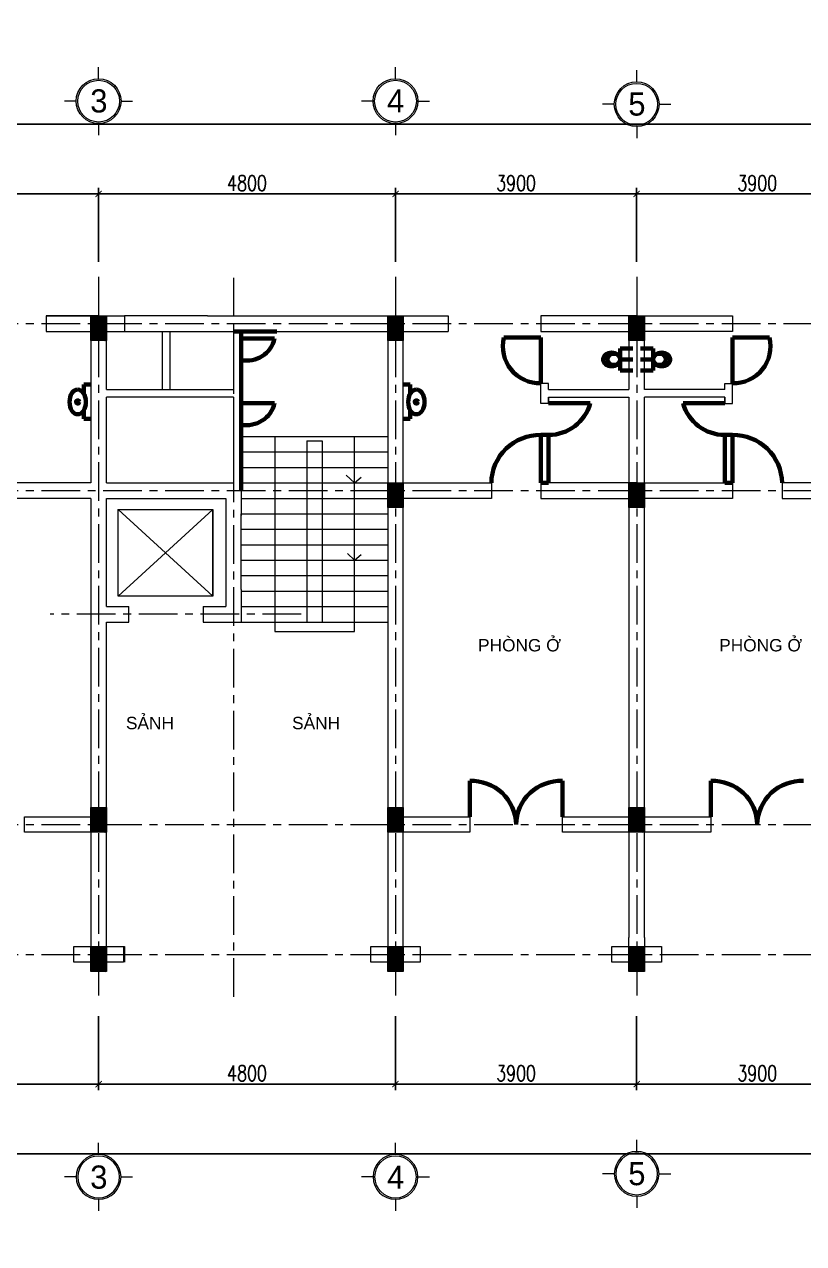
# Model space of a CAD drawing. Header units: millimetres. Extents: x 0 to 8478784, y 0 to 684185.
# Drawn here: x 4025302 to 4037901, y 247033 to 266749 of the extents above; entities that cross this region are included whole.
import ezdxf
from ezdxf.enums import TextEntityAlignment as Align

# ---------------------------------------------------------------- set-up
doc = ezdxf.new("R2010")
doc.units = ezdxf.units.MM
doc.header["$LTSCALE"] = 5000
doc.header["$MEASUREMENT"] = 0
doc.header["$PDMODE"] = 1
doc.header["$PDSIZE"] = -2
doc.linetypes.add('CENTER', pattern=[2, 1.25, -0.25, 0.25, -0.25])
for name, color, linetype, lineweight in [('00-XM.Dim', 8, 'Continuous', 15), ('00-XMT.Axes', 22, 'CENTER', 15), ('00-XMT.Text', 4, 'Continuous', 20), ('02-XMT.Beams', 94, 'Continuous', 25), ('net thay', 7, 'Continuous', 15)]:
    doc.layers.add(name, color=color, linetype=linetype, lineweight=lineweight)
doc.styles.add('S1', font='VHARIAL.TTF', dxfattribs={"height": 200})
doc.styles.add('VnAvantH', font='VHAVAN.TTF')
doc.styles.add('vnsimli 0.7', font='vnsimli.shx', dxfattribs={"width": 0.75})
doc.dimstyles.new('XMT 1-1-100', dxfattribs={"dimscale": 100, "dimtxt": 2.5, "dimasz": 1, "dimexe": 1, "dimexo": 0, "dimgap": 0.5, "dimtad": 1, "dimdec": 0, "dimzin": 0, "dimdsep": 46, "dimtxsty": 'vnsimli 0.7', "dimblk": 'ARCHTICK', "dimcen": 1.5, "dimdle": 1, "dimclrd": 8, "dimclre": 8, "dimclrt": 116, "dimadec": 0, "dimazin": 0, "dimtfac": 1, "dimtdec": 0, "dimtofl": 0, "dimtmove": 0, "dimatfit": 3, "dimfxl": 0.18, "dimtolj": 1, "dimtzin": 0, "dimarcsym": 0})

# ---------------------------------------------------------------- blocks, each defined once
blk = doc.blocks.new('_ArchTick')
at = {"color": 0, "linetype": 'ByBlock', "const_width": 0.15}
blk.add_lwpolyline([(-0.5, -0.5), (0.5, 0.5)], dxfattribs=at)
blk = doc.blocks.new('*D89')
at = {"layer": '00-XM.Dim', "color": 8, "linetype": 'Continuous', "lineweight": -2, "transparency": 16777216}
for p, q in [((4018702, 251492), (4018702, 248387)), ((4075372, 250224), (4075372, 248387)), ((4018602, 248487), (4075472, 248487))]:
    blk.add_line(p, q, dxfattribs=at)
at = {"layer": 'Defpoints', "color": 0, "linetype": 'Continuous', "lineweight": 100, "transparency": 16777216}
for p in [(4018702, 251492), (4075372, 250224), (4075372, 248487)]:
    blk.add_point(p, dxfattribs=at)
at = {"layer": '00-XM.Dim', "color": 8, "linetype": 'Continuous', "lineweight": -2, "transparency": 16777216, "xscale": 100, "yscale": 100, "zscale": 100, "rotation": 180}
blk.add_blockref('_ArchTick', (4018702, 248487), dxfattribs=at)
at = {"layer": '00-XM.Dim', "color": 8, "linetype": 'Continuous', "lineweight": -2, "transparency": 16777216, "xscale": 100, "yscale": 100, "zscale": 100}
blk.add_blockref('_ArchTick', (4075372, 248487), dxfattribs=at)
at = {"layer": '00-XM.Dim', "color": 116, "linetype": 'Continuous', "lineweight": 15, "transparency": 16777216, "insert": (4049073, 248662), "char_height": 250, "attachment_point": 5, "style": 'vnsimli 0.7'}
blk.add_mtext('\\A1;56670', dxfattribs=at)
blk = doc.blocks.new('*D75')
at = {"layer": '00-XM.Dim', "color": 8, "linetype": 'Continuous', "lineweight": -2, "transparency": 16777216}
for p, q in [((4022602, 250713), (4022602, 249512)), ((4026502, 250713), (4026502, 249512)), ((4022502, 249612), (4026602, 249612))]:
    blk.add_line(p, q, dxfattribs=at)
at = {"layer": 'Defpoints', "color": 0, "linetype": 'Continuous', "lineweight": 100, "transparency": 16777216}
for p in [(4022602, 250713), (4026502, 250713), (4026502, 249612)]:
    blk.add_point(p, dxfattribs=at)
at = {"layer": '00-XM.Dim', "color": 8, "linetype": 'Continuous', "lineweight": -2, "transparency": 16777216, "xscale": 100, "yscale": 100, "zscale": 100, "rotation": 180}
blk.add_blockref('_ArchTick', (4022602, 249612), dxfattribs=at)
at = {"layer": '00-XM.Dim', "color": 8, "linetype": 'Continuous', "lineweight": -2, "transparency": 16777216, "xscale": 100, "yscale": 100, "zscale": 100}
blk.add_blockref('_ArchTick', (4026502, 249612), dxfattribs=at)
at = {"layer": '00-XM.Dim', "color": 116, "linetype": 'Continuous', "lineweight": 15, "transparency": 16777216, "insert": (4024552, 249787), "char_height": 250, "attachment_point": 5, "style": 'vnsimli 0.7'}
blk.add_mtext('\\A1;3900', dxfattribs=at)
blk = doc.blocks.new('*D76')
at = {"layer": '00-XM.Dim', "color": 8, "linetype": 'Continuous', "lineweight": -2, "transparency": 16777216}
for p, q in [((4026502, 250713), (4026502, 249512)), ((4031302, 250713), (4031302, 249512)), ((4026402, 249612), (4031402, 249612))]:
    blk.add_line(p, q, dxfattribs=at)
at = {"layer": 'Defpoints', "color": 0, "linetype": 'Continuous', "lineweight": 100, "transparency": 16777216}
for p in [(4026502, 250713), (4031302, 250713), (4031302, 249612)]:
    blk.add_point(p, dxfattribs=at)
at = {"layer": '00-XM.Dim', "color": 8, "linetype": 'Continuous', "lineweight": -2, "transparency": 16777216, "xscale": 100, "yscale": 100, "zscale": 100, "rotation": 180}
blk.add_blockref('_ArchTick', (4026502, 249612), dxfattribs=at)
at = {"layer": '00-XM.Dim', "color": 8, "linetype": 'Continuous', "lineweight": -2, "transparency": 16777216, "xscale": 100, "yscale": 100, "zscale": 100}
blk.add_blockref('_ArchTick', (4031302, 249612), dxfattribs=at)
at = {"layer": '00-XM.Dim', "color": 116, "linetype": 'Continuous', "lineweight": 15, "transparency": 16777216, "insert": (4028902, 249787), "char_height": 250, "attachment_point": 5, "style": 'vnsimli 0.7'}
blk.add_mtext('\\A1;4800', dxfattribs=at)
blk = doc.blocks.new('*D77')
at = {"layer": '00-XM.Dim', "color": 8, "linetype": 'Continuous', "lineweight": -2, "transparency": 16777216}
for p, q in [((4031302, 250713), (4031302, 249512)), ((4035202, 250713), (4035202, 249512)), ((4031202, 249612), (4035302, 249612))]:
    blk.add_line(p, q, dxfattribs=at)
at = {"layer": 'Defpoints', "color": 0, "linetype": 'Continuous', "lineweight": 100, "transparency": 16777216}
for p in [(4031302, 250713), (4035202, 250713), (4035202, 249612)]:
    blk.add_point(p, dxfattribs=at)
at = {"layer": '00-XM.Dim', "color": 8, "linetype": 'Continuous', "lineweight": -2, "transparency": 16777216, "xscale": 100, "yscale": 100, "zscale": 100, "rotation": 180}
blk.add_blockref('_ArchTick', (4031302, 249612), dxfattribs=at)
at = {"layer": '00-XM.Dim', "color": 8, "linetype": 'Continuous', "lineweight": -2, "transparency": 16777216, "xscale": 100, "yscale": 100, "zscale": 100}
blk.add_blockref('_ArchTick', (4035202, 249612), dxfattribs=at)
at = {"layer": '00-XM.Dim', "color": 116, "linetype": 'Continuous', "lineweight": 15, "transparency": 16777216, "insert": (4033252, 249787), "char_height": 250, "attachment_point": 5, "style": 'vnsimli 0.7'}
blk.add_mtext('\\A1;3900', dxfattribs=at)
blk = doc.blocks.new('*D78')
at = {"layer": '00-XM.Dim', "color": 8, "linetype": 'Continuous', "lineweight": -2, "transparency": 16777216}
for p, q in [((4035202, 250713), (4035202, 249512)), ((4039102, 250713), (4039102, 249512)), ((4035102, 249612), (4039202, 249612))]:
    blk.add_line(p, q, dxfattribs=at)
at = {"layer": 'Defpoints', "color": 0, "linetype": 'Continuous', "lineweight": 100, "transparency": 16777216}
for p in [(4035202, 250713), (4039102, 250713), (4039102, 249612)]:
    blk.add_point(p, dxfattribs=at)
at = {"layer": '00-XM.Dim', "color": 8, "linetype": 'Continuous', "lineweight": -2, "transparency": 16777216, "xscale": 100, "yscale": 100, "zscale": 100, "rotation": 180}
blk.add_blockref('_ArchTick', (4035202, 249612), dxfattribs=at)
at = {"layer": '00-XM.Dim', "color": 8, "linetype": 'Continuous', "lineweight": -2, "transparency": 16777216, "xscale": 100, "yscale": 100, "zscale": 100}
blk.add_blockref('_ArchTick', (4039102, 249612), dxfattribs=at)
at = {"layer": '00-XM.Dim', "color": 116, "linetype": 'Continuous', "lineweight": 15, "transparency": 16777216, "insert": (4037152, 249787), "char_height": 250, "attachment_point": 5, "style": 'vnsimli 0.7'}
blk.add_mtext('\\A1;3900', dxfattribs=at)
blk = doc.blocks.new('*D105')
at = {"layer": '00-XM.Dim', "color": 8, "linetype": 'Continuous', "lineweight": -2, "transparency": 16777216}
for p, q in [((4018702, 262128), (4018702, 265233)), ((4075372, 263396), (4075372, 265233)), ((4018602, 265133), (4075472, 265133))]:
    blk.add_line(p, q, dxfattribs=at)
at = {"layer": 'Defpoints', "color": 0, "linetype": 'Continuous', "lineweight": 100, "transparency": 16777216}
for p in [(4075372, 265133), (4075372, 263396), (4018702, 262128)]:
    blk.add_point(p, dxfattribs=at)
at = {"layer": '00-XM.Dim', "color": 8, "linetype": 'Continuous', "lineweight": -2, "transparency": 16777216, "xscale": 100, "yscale": 100, "zscale": 100, "rotation": 180}
blk.add_blockref('_ArchTick', (4018702, 265133), dxfattribs=at)
at = {"layer": '00-XM.Dim', "color": 8, "linetype": 'Continuous', "lineweight": -2, "transparency": 16777216, "xscale": 100, "yscale": 100, "zscale": 100}
blk.add_blockref('_ArchTick', (4075372, 265133), dxfattribs=at)
at = {"layer": '00-XM.Dim', "color": 116, "linetype": 'Continuous', "lineweight": 15, "transparency": 16777216, "insert": (4049073, 265308), "char_height": 250, "attachment_point": 5, "style": 'vnsimli 0.7'}
blk.add_mtext('\\A1;56670', dxfattribs=at)
blk = doc.blocks.new('*D91')
at = {"layer": '00-XM.Dim', "color": 8, "linetype": 'Continuous', "lineweight": -2, "transparency": 16777216}
for p, q in [((4022502, 264008), (4026602, 264008)), ((4022602, 262907), (4022602, 264108)), ((4026502, 262907), (4026502, 264108))]:
    blk.add_line(p, q, dxfattribs=at)
at = {"layer": 'Defpoints', "color": 0, "linetype": 'Continuous', "lineweight": 100, "transparency": 16777216}
for p in [(4026502, 264008), (4022602, 262907), (4026502, 262907)]:
    blk.add_point(p, dxfattribs=at)
at = {"layer": '00-XM.Dim', "color": 8, "linetype": 'Continuous', "lineweight": -2, "transparency": 16777216, "xscale": 100, "yscale": 100, "zscale": 100, "rotation": 180}
blk.add_blockref('_ArchTick', (4022602, 264008), dxfattribs=at)
at = {"layer": '00-XM.Dim', "color": 8, "linetype": 'Continuous', "lineweight": -2, "transparency": 16777216, "xscale": 100, "yscale": 100, "zscale": 100}
blk.add_blockref('_ArchTick', (4026502, 264008), dxfattribs=at)
at = {"layer": '00-XM.Dim', "color": 116, "linetype": 'Continuous', "lineweight": 15, "transparency": 16777216, "insert": (4024552, 264183), "char_height": 250, "attachment_point": 5, "style": 'vnsimli 0.7'}
blk.add_mtext('\\A1;3900', dxfattribs=at)
blk = doc.blocks.new('*D92')
at = {"layer": '00-XM.Dim', "color": 8, "linetype": 'Continuous', "lineweight": -2, "transparency": 16777216}
for p, q in [((4026402, 264008), (4031402, 264008)), ((4026502, 262907), (4026502, 264108)), ((4031302, 262907), (4031302, 264108))]:
    blk.add_line(p, q, dxfattribs=at)
at = {"layer": 'Defpoints', "color": 0, "linetype": 'Continuous', "lineweight": 100, "transparency": 16777216}
for p in [(4031302, 264008), (4026502, 262907), (4031302, 262907)]:
    blk.add_point(p, dxfattribs=at)
at = {"layer": '00-XM.Dim', "color": 8, "linetype": 'Continuous', "lineweight": -2, "transparency": 16777216, "xscale": 100, "yscale": 100, "zscale": 100, "rotation": 180}
blk.add_blockref('_ArchTick', (4026502, 264008), dxfattribs=at)
at = {"layer": '00-XM.Dim', "color": 8, "linetype": 'Continuous', "lineweight": -2, "transparency": 16777216, "xscale": 100, "yscale": 100, "zscale": 100}
blk.add_blockref('_ArchTick', (4031302, 264008), dxfattribs=at)
at = {"layer": '00-XM.Dim', "color": 116, "linetype": 'Continuous', "lineweight": 15, "transparency": 16777216, "insert": (4028902, 264183), "char_height": 250, "attachment_point": 5, "style": 'vnsimli 0.7'}
blk.add_mtext('\\A1;4800', dxfattribs=at)
blk = doc.blocks.new('*D93')
at = {"layer": '00-XM.Dim', "color": 8, "linetype": 'Continuous', "lineweight": -2, "transparency": 16777216}
for p, q in [((4031202, 264008), (4035302, 264008)), ((4031302, 262907), (4031302, 264108)), ((4035202, 262907), (4035202, 264108))]:
    blk.add_line(p, q, dxfattribs=at)
at = {"layer": 'Defpoints', "color": 0, "linetype": 'Continuous', "lineweight": 100, "transparency": 16777216}
for p in [(4035202, 264008), (4031302, 262907), (4035202, 262907)]:
    blk.add_point(p, dxfattribs=at)
at = {"layer": '00-XM.Dim', "color": 8, "linetype": 'Continuous', "lineweight": -2, "transparency": 16777216, "xscale": 100, "yscale": 100, "zscale": 100, "rotation": 180}
blk.add_blockref('_ArchTick', (4031302, 264008), dxfattribs=at)
at = {"layer": '00-XM.Dim', "color": 8, "linetype": 'Continuous', "lineweight": -2, "transparency": 16777216, "xscale": 100, "yscale": 100, "zscale": 100}
blk.add_blockref('_ArchTick', (4035202, 264008), dxfattribs=at)
at = {"layer": '00-XM.Dim', "color": 116, "linetype": 'Continuous', "lineweight": 15, "transparency": 16777216, "insert": (4033252, 264183), "char_height": 250, "attachment_point": 5, "style": 'vnsimli 0.7'}
blk.add_mtext('\\A1;3900', dxfattribs=at)
blk = doc.blocks.new('*D94')
at = {"layer": '00-XM.Dim', "color": 8, "linetype": 'Continuous', "lineweight": -2, "transparency": 16777216}
for p, q in [((4035102, 264008), (4039202, 264008)), ((4035202, 262907), (4035202, 264108)), ((4039102, 262907), (4039102, 264108))]:
    blk.add_line(p, q, dxfattribs=at)
at = {"layer": 'Defpoints', "color": 0, "linetype": 'Continuous', "lineweight": 100, "transparency": 16777216}
for p in [(4039102, 264008), (4035202, 262907), (4039102, 262907)]:
    blk.add_point(p, dxfattribs=at)
at = {"layer": '00-XM.Dim', "color": 8, "linetype": 'Continuous', "lineweight": -2, "transparency": 16777216, "xscale": 100, "yscale": 100, "zscale": 100, "rotation": 180}
blk.add_blockref('_ArchTick', (4035202, 264008), dxfattribs=at)
at = {"layer": '00-XM.Dim', "color": 8, "linetype": 'Continuous', "lineweight": -2, "transparency": 16777216, "xscale": 100, "yscale": 100, "zscale": 100}
blk.add_blockref('_ArchTick', (4039102, 264008), dxfattribs=at)
at = {"layer": '00-XM.Dim', "color": 116, "linetype": 'Continuous', "lineweight": 15, "transparency": 16777216, "insert": (4037152, 264183), "char_height": 250, "attachment_point": 5, "style": 'vnsimli 0.7'}
blk.add_mtext('\\A1;3900', dxfattribs=at)
blk = doc.blocks.new('00-XMT-Axis symbol')
at = {"layer": '00-XMT.Axes', "linetype": 'Continuous'}
for p, q in [((0, 2.9), (0, 4.4)), ((-2.9, 0), (-4.4, 0)), ((2.9, 0), (4.4, 0)), ((0, -2.9), (0, -4.4))]:
    blk.add_line(p, q, dxfattribs=at)
blk.add_circle((0, 0), 2.9, dxfattribs=at)
at = {"layer": '00-XMT.Axes', "color": 7, "linetype": 'Continuous'}
blk.add_circle((0, 0), 2.7, dxfattribs=at)
at = {"layer": '00-XMT.Text', "color": 7, "style": 'VnAvantH'}
blk.add_attdef('00', text='', height=3, dxfattribs=at).set_placement((0.03, -1.47), align=Align.CENTER)

msp = doc.modelspace()

# ---------------------------------------------------------------- hatches: boundary and pattern name
at = {"layer": '02-XMT.Beams', "linetype": 'ByBlock', "lineweight": 15}
h = msp.add_hatch(dxfattribs=at)
h.set_pattern_fill('ANSI31', color=256, scale=100, style=0)
h.set_pattern_definition([(45, (2145820.061, -103595.351), (-8.838834765, 8.838834765), [])])
h.paths.add_polyline_path([(4026377.1, 261634.9), (4026377.1, 262034.9), (4026627.1, 262034.9), (4026627.1, 261634.9)])
h = msp.add_hatch(dxfattribs=at)
h.set_pattern_fill('ANSI31', color=256, scale=100, style=0)
h.set_pattern_definition([(45, (2150620.061, -103595.351), (-8.838834765, 8.838834765), [])])
h.paths.add_polyline_path([(4031177.1, 261634.9), (4031177.1, 262034.9), (4031427.1, 262034.9), (4031427.1, 261634.9)])
h = msp.add_hatch(dxfattribs=at)
h.set_pattern_fill('ANSI31', color=256, scale=100, style=0)
h.set_pattern_definition([(45, (2154520.061, -103595.351), (-8.838834765, 8.838834765), [])])
h.paths.add_polyline_path([(4035077.1, 261634.9), (4035077.1, 262034.9), (4035327.1, 262034.9), (4035327.1, 261634.9)])
h = msp.add_hatch(dxfattribs=at)
h.set_pattern_fill('ANSI31', color=256, scale=100, style=0)
h.set_pattern_definition([(45, (2150620.061, -106295.351), (-8.838834765, 8.838834765), [])])
h.paths.add_polyline_path([(4031177.1, 258934.9), (4031177.1, 259334.9), (4031427.1, 259334.9), (4031427.1, 258934.9)])
h = msp.add_hatch(dxfattribs=at)
h.set_pattern_fill('ANSI31', color=256, scale=100, style=0)
h.set_pattern_definition([(45, (2154520.061, -106295.351), (-8.838834765, 8.838834765), [])])
h.paths.add_polyline_path([(4035077.1, 258934.9), (4035077.1, 259334.9), (4035327.1, 259334.9), (4035327.1, 258934.9)])
h = msp.add_hatch(dxfattribs=at)
h.set_pattern_fill('ANSI31', color=256, scale=100, style=0)
h.set_pattern_definition([(45, (2145820.061, -111545.351), (-8.838834765, 8.838834765), [])])
h.paths.add_polyline_path([(4026377.1, 253684.9), (4026377.1, 254084.9), (4026627.1, 254084.9), (4026627.1, 253684.9)])
h = msp.add_hatch(dxfattribs=at)
h.set_pattern_fill('ANSI31', color=256, scale=100, style=0)
h.set_pattern_definition([(45, (2150620.061, -111545.351), (-8.838834765, 8.838834765), [])])
h.paths.add_polyline_path([(4031177.1, 253684.9), (4031177.1, 254084.9), (4031427.1, 254084.9), (4031427.1, 253684.9)])
h = msp.add_hatch(dxfattribs=at)
h.set_pattern_fill('ANSI31', color=256, scale=100, style=0)
h.set_pattern_definition([(45, (2154520.061, -111545.351), (-8.838834765, 8.838834765), [])])
h.paths.add_polyline_path([(4035077.1, 253684.9), (4035077.1, 254084.9), (4035327.1, 254084.9), (4035327.1, 253684.9)])
h = msp.add_hatch(dxfattribs=at)
h.set_pattern_fill('ANSI31', color=256, scale=100, style=0)
h.set_pattern_definition([(45, (2145820.061, -113795.351), (-8.838834765, 8.838834765), [])])
h.paths.add_polyline_path([(4026377.1, 251434.9), (4026377.1, 251834.9), (4026627.1, 251834.9), (4026627.1, 251434.9)])
h = msp.add_hatch(dxfattribs=at)
h.set_pattern_fill('ANSI31', color=256, scale=100, style=0)
h.set_pattern_definition([(45, (2150620.061, -113795.351), (-8.838834765, 8.838834765), [])])
h.paths.add_polyline_path([(4031177.1, 251434.9), (4031177.1, 251834.9), (4031427.1, 251834.9), (4031427.1, 251434.9)])
h = msp.add_hatch(dxfattribs=at)
h.set_pattern_fill('ANSI31', color=256, scale=100, style=0)
h.set_pattern_definition([(45, (2154520.061, -113795.351), (-8.838834765, 8.838834765), [])])
h.paths.add_polyline_path([(4035077.1, 251434.9), (4035077.1, 251834.9), (4035327.1, 251834.9), (4035327.1, 251434.9)])

# ---------------------------------------------------------------- linework, layer by layer
at = {"layer": '00-XMT.Axes', "color": 8, "linetype": 'CENTER', "lineweight": 15, "ltscale": 0.1}
for p, q in [((4026502.1, 262668.5), (4026502.1, 250924.8)), ((4028682.1, 262650), (4028682.1, 250932.4)), ((4031302.1, 262668.5), (4031302.1, 250924.8)), ((4035202.1, 262668.5), (4035202.1, 250924.8)), ((4018577.1, 261909.9), (4047027.1, 261909.9)), ((4018577.1, 259209.9), (4047027.1, 259209.9)), ((4029776, 257209.9), (4025717.4, 257209.9)), ((4018577.1, 253809.9), (4047027.1, 253809.9)), ((4018577.1, 251709.9), (4047027.1, 251709.9))]:
    msp.add_line(p, q, dxfattribs=at)
at = {"layer": '02-XMT.Beams', "linetype": 'ByBlock', "lineweight": 15}
for p, q in [((4025652.1, 262034.9), (4026922.1, 262034.9)), ((4025652.1, 262034.9), (4026922.1, 262034.9)), ((4025652.1, 262034.9), (4026922.1, 262034.9)), ((4026502.1, 262034.9), (4025652.1, 262034.9)), ((4025652.1, 262034.9), (4025652.1, 261784.9)), ((4026377.1, 262034.9), (4026627.1, 262034.9)), ((4026377.1, 261634.9), (4026377.1, 262034.9)), ((4026502.1, 262034.9), (4026922.1, 262034.9)), ((4026502.1, 262034.9), (4026922.1, 262034.9)), ((4026627.1, 262034.9), (4026627.1, 261634.9)), ((4028262.1, 262034.9), (4026922.1, 262034.9)), ((4026922.1, 262034.9), (4026922.1, 261784.9)), ((4028262.1, 262034.9), (4032152.1, 262034.9)), ((4028262.1, 262034.9), (4032152.1, 262034.9)), ((4028262.1, 262034.9), (4032152.1, 262034.9)), ((4028262.1, 262034.9), (4028682.1, 262034.9)), ((4031177.1, 262034.9), (4031427.1, 262034.9)), ((4031177.1, 261634.9), (4031177.1, 262034.9)), ((4031302.1, 262034.9), (4032152.1, 262034.9)), ((4031427.1, 262034.9), (4031427.1, 261634.9)), ((4032152.1, 262034.9), (4032152.1, 261784.9)), ((4035202.1, 262034.9), (4033652.1, 262034.9)), ((4033652.1, 262034.9), (4033652.1, 261784.9)), ((4035077.1, 262034.9), (4035327.1, 262034.9)), ((4035077.1, 261634.9), (4035077.1, 262034.9)), ((4035202.1, 262034.9), (4036752.1, 262034.9)), ((4035327.1, 262034.9), (4035327.1, 261634.9)), ((4036752.1, 262034.9), (4036752.1, 261784.9)), ((4025652.1, 261784.9), (4026922.1, 261784.9)), ((4026922.1, 261784.9), (4028262.1, 261784.9)), ((4027529.6, 261784.9), (4027529.6, 260844.5)), ((4027654.6, 261784.9), (4027654.6, 260844.5)), ((4028262.1, 261784.9), (4028682.1, 261784.9)), ((4028682.1, 261784.9), (4028682.1, 260844.5)), ((4028807.1, 261784.9), (4031177.1, 261784.9)), ((4031427.1, 261784.9), (4032152.1, 261784.9)), ((4033652.1, 261784.9), (4035077.1, 261784.9)), ((4036752.1, 261784.9), (4035327.1, 261784.9)), ((4026377.1, 261634.9), (4026377.1, 259334.9)), ((4026627.1, 261634.9), (4026377.1, 261634.9)), ((4026627.1, 260844.5), (4026627.1, 261634.9)), ((4031177.1, 261634.9), (4031177.1, 251984.9)), ((4031177.1, 261634.9), (4031177.1, 251984.9)), ((4031427.1, 261634.9), (4031177.1, 261634.9)), ((4031427.1, 251984.9), (4031427.1, 261634.9)), ((4031427.1, 251984.9), (4031427.1, 261634.9)), ((4035077.1, 261634.9), (4035077.1, 260844.5)), ((4035327.1, 261634.9), (4035077.1, 261634.9)), ((4035327.1, 260844.5), (4035327.1, 261634.9)), ((4033652.1, 260619.9), (4033652.1, 260944.5)), ((4033652.1, 260619.9), (4033652.1, 260944.5)), ((4033777.1, 260944.5), (4033652.1, 260944.5)), ((4033777.1, 260844.5), (4033777.1, 260944.5)), ((4033777.1, 260844.5), (4033777.1, 260944.5)), ((4036627.1, 260844.5), (4036627.1, 260944.5)), ((4036627.1, 260844.5), (4036627.1, 260944.5)), ((4036627.1, 260944.5), (4036752.1, 260944.5)), ((4036752.1, 260619.9), (4036752.1, 260944.5)), ((4036752.1, 260619.9), (4036752.1, 260944.5)), ((4026627.1, 260844.5), (4028682.1, 260844.5)), ((4026627.1, 259334.9), (4026627.1, 260721)), ((4028682.1, 260719.8), (4026627.1, 260721)), ((4028682.1, 260719.8), (4028682.1, 259334.9)), ((4033777.1, 260844.5), (4035077.1, 260844.5)), ((4033777.1, 260719.9), (4035077.1, 260719.9)), ((4033777.1, 260619.9), (4033777.1, 260719.9)), ((4033777.1, 260719.9), (4033777.1, 260619.9)), ((4035077.1, 260719.9), (4035077.1, 259084.9)), ((4036627.1, 260844.5), (4035327.1, 260844.5)), ((4035327.1, 251984.9), (4035327.1, 260719.9)), ((4036627.1, 260719.9), (4035327.1, 260719.9)), ((4036627.1, 260619.9), (4036627.1, 260719.9)), ((4036627.1, 260719.9), (4036627.1, 260619.9)), ((4033777.1, 260619.9), (4033652.1, 260619.9)), ((4036627.1, 260619.9), (4036752.1, 260619.9)), ((4028807.1, 260084.9), (4031177.1, 260084.9)), ((4029351.4, 260084.9), (4029351.4, 256930.7)), ((4030641.2, 256930.7), (4030641.2, 260084.9)), ((4029867.1, 260013.6), (4029867.1, 257084.9)), ((4029867.1, 260013.6), (4030117.1, 260013.6)), ((4030117.1, 260013.6), (4030117.1, 257084.9)), ((4028807.1, 259834.9), (4031177.1, 259834.9)), ((4028807.1, 259584.9), (4031177.1, 259584.9)), ((4026377.1, 259334.9), (4025077.1, 259334.9)), ((4026627.1, 259334.9), (4028682.1, 259334.9)), ((4028807.1, 259334.9), (4031177.1, 259334.9)), ((4030641.2, 259334.9), (4030504.2, 259457)), ((4030504.2, 259457), (4030641.2, 259334.9)), ((4030641.2, 259334.9), (4030744.8, 259424.9)), ((4031177.1, 259334.9), (4031427.1, 259334.9)), ((4031177.1, 258934.9), (4031177.1, 259334.9)), ((4031302.1, 259334.9), (4032852.1, 259334.9)), ((4031427.1, 259334.9), (4031427.1, 259084.9)), ((4031427.1, 259334.9), (4031427.1, 258934.9)), ((4032852.1, 259334.9), (4032852.1, 259084.9)), ((4035202.1, 259334.9), (4033652.1, 259334.9)), ((4033652.1, 259334.9), (4033652.1, 259084.9)), ((4035077.1, 259334.9), (4035327.1, 259334.9)), ((4035077.1, 258934.9), (4035077.1, 259334.9)), ((4035202.1, 259334.9), (4036752.1, 259334.9)), ((4035327.1, 259334.9), (4035327.1, 258934.9)), ((4036752.1, 259334.9), (4036752.1, 259084.9)), ((4039102.1, 259334.9), (4037552.1, 259334.9)), ((4037552.1, 259334.9), (4037552.1, 259084.9)), ((4026377.1, 259084.9), (4024952.1, 259084.9)), ((4026377.1, 259084.9), (4026377.1, 251984.9)), ((4026627.1, 257334.9), (4026627.1, 259084.9)), ((4026627.1, 259084.9), (4028557.1, 259084.9)), ((4028557.1, 259084.9), (4028557.1, 258809.9)), ((4028807.1, 259209.9), (4028807.1, 258924.9)), ((4028807.1, 259209.9), (4028807.1, 258809.9)), ((4028807.1, 259084.9), (4031177.1, 259084.9)), ((4032852.1, 259084.9), (4031427.1, 259084.9)), ((4033652.1, 259084.9), (4035077.1, 259084.9)), ((4036752.1, 259084.9), (4035327.1, 259084.9)), ((4037552.1, 259084.9), (4038977.1, 259084.9)), ((4026810.8, 258902.8), (4028346.7, 258902.8)), ((4026818, 257505), (4026818, 258902.8)), ((4026818, 258902.8), (4028346.7, 257505)), ((4028346.7, 258902.8), (4026818, 257505)), ((4028346.7, 258902.8), (4028346.7, 257505)), ((4028346.7, 257505), (4028346.7, 258902.8)), ((4028807.1, 258924.9), (4028807.1, 258809.9)), ((4031427.1, 258934.9), (4031177.1, 258934.9)), ((4035077.1, 258934.9), (4035077.1, 251984.9)), ((4035327.1, 258934.9), (4035077.1, 258934.9)), ((4028557.1, 258809.9), (4028557.1, 257609.9)), ((4028807.1, 258834.9), (4031177.1, 258834.9)), ((4028807.1, 257609.9), (4028807.1, 258834.9)), ((4028807.1, 258584.9), (4031177.1, 258584.9)), ((4028807.1, 258334.9), (4031177.1, 258334.9)), ((4030641.2, 258084.9), (4030528.2, 258190.9)), ((4030528.2, 258190.9), (4030641.2, 258084.9)), ((4030641.2, 258084.9), (4030744.8, 258174.8)), ((4028807.1, 258084.9), (4031177.1, 258084.9)), ((4028807.1, 257834.9), (4031177.1, 257834.9)), ((4028346.7, 257505), (4026818, 257505)), ((4028557.1, 257609.9), (4028557.1, 257334.9)), ((4028807.1, 257609.9), (4028807.1, 257084.9)), ((4028807.1, 257609.9), (4028807.1, 257494.9)), ((4028807.1, 257584.9), (4031177.1, 257584.9)), ((4026627.1, 257334.9), (4026992.1, 257334.9)), ((4026992.1, 257084.9), (4026992.1, 257334.9)), ((4028192.1, 257334.9), (4028557.1, 257334.9)), ((4028192.1, 257334.9), (4028192.1, 257084.9)), ((4028807.1, 257334.9), (4031177.1, 257334.9)), ((4026627.1, 251984.9), (4026627.1, 257084.9)), ((4026627.1, 257084.9), (4026992.1, 257084.9)), ((4028192.1, 257084.9), (4028557.1, 257084.9)), ((4028557.1, 257084.9), (4028807.1, 257084.9)), ((4028807.1, 257084.9), (4031177.1, 257084.9)), ((4029351.4, 256930.7), (4030641.2, 256930.7)), ((4026377.1, 254084.9), (4026627.1, 254084.9)), ((4026377.1, 253684.9), (4026377.1, 254084.9)), ((4026627.1, 254084.9), (4026627.1, 253684.9)), ((4031177.1, 254084.9), (4031427.1, 254084.9)), ((4031177.1, 253684.9), (4031177.1, 254084.9)), ((4031427.1, 254084.9), (4031427.1, 253684.9)), ((4035077.1, 254084.9), (4035327.1, 254084.9)), ((4035077.1, 253684.9), (4035077.1, 254084.9)), ((4035327.1, 254084.9), (4035327.1, 253684.9)), ((4025302.1, 253684.9), (4025302.1, 253934.9)), ((4025302.1, 253934.9), (4026377.1, 253934.9)), ((4031427.1, 253934.9), (4032502.1, 253934.9)), ((4032502.1, 253934.9), (4032502.1, 253684.9)), ((4034002.1, 253684.9), (4034002.1, 253934.9)), ((4034002.1, 253934.9), (4035077.1, 253934.9)), ((4035327.1, 253934.9), (4036402.1, 253934.9)), ((4036402.1, 253934.9), (4036402.1, 253684.9)), ((4026502.1, 253684.9), (4025302.1, 253684.9)), ((4026627.1, 253684.9), (4026377.1, 253684.9)), ((4031427.1, 253684.9), (4031177.1, 253684.9)), ((4032502.1, 253684.9), (4031302.1, 253684.9)), ((4035202.1, 253684.9), (4034002.1, 253684.9)), ((4035327.1, 253684.9), (4035077.1, 253684.9)), ((4036402.1, 253684.9), (4035202.1, 253684.9)), ((4026377.1, 251984.9), (4026377.1, 251834.9)), ((4026627.1, 251834.9), (4026627.1, 251984.9)), ((4031177.1, 251984.9), (4031177.1, 251834.9)), ((4031427.1, 251834.9), (4031427.1, 251984.9)), ((4035077.1, 251834.9), (4035077.1, 251984.9)), ((4035327.1, 251984.9), (4035327.1, 251834.9)), ((4026102.1, 251584.9), (4026102.1, 251834.9)), ((4026102.1, 251834.9), (4026502.1, 251834.9)), ((4026377.1, 251834.9), (4026627.1, 251834.9)), ((4026377.1, 251834.9), (4026627.1, 251834.9)), ((4026377.1, 251434.9), (4026377.1, 251834.9)), ((4026502.1, 251834.9), (4026902.1, 251834.9)), ((4026502.1, 251834.9), (4026922.1, 251834.9)), ((4026627.1, 251834.9), (4026627.1, 251434.9)), ((4026902.1, 251834.9), (4026902.1, 251584.9)), ((4026922.1, 251834.9), (4026922.1, 251584.9)), ((4030902.1, 251584.9), (4030902.1, 251834.9)), ((4030902.1, 251834.9), (4031302.1, 251834.9)), ((4031177.1, 251834.9), (4031427.1, 251834.9)), ((4031177.1, 251834.9), (4031427.1, 251834.9)), ((4031177.1, 251834.9), (4031427.1, 251834.9)), ((4031177.1, 251434.9), (4031177.1, 251834.9)), ((4031302.1, 251834.9), (4031702.1, 251834.9)), ((4031427.1, 251834.9), (4031427.1, 251434.9)), ((4031702.1, 251834.9), (4031702.1, 251584.9)), ((4034802.1, 251584.9), (4034802.1, 251834.9)), ((4034802.1, 251834.9), (4035202.1, 251834.9)), ((4035077.1, 251834.9), (4035327.1, 251834.9)), ((4035077.1, 251834.9), (4035327.1, 251834.9)), ((4035077.1, 251434.9), (4035077.1, 251834.9)), ((4035202.1, 251834.9), (4035602.1, 251834.9)), ((4035327.1, 251834.9), (4035327.1, 251434.9)), ((4035602.1, 251834.9), (4035602.1, 251584.9)), ((4026502.1, 251584.9), (4026102.1, 251584.9)), ((4026502.1, 251584.9), (4026627.1, 251584.9)), ((4026902.1, 251584.9), (4026627.1, 251584.9)), ((4031302.1, 251584.9), (4030902.1, 251584.9)), ((4031302.1, 251584.9), (4031427.1, 251584.9)), ((4031702.1, 251584.9), (4031427.1, 251584.9)), ((4035202.1, 251584.9), (4034802.1, 251584.9)), ((4035202.1, 251584.9), (4035327.1, 251584.9)), ((4035602.1, 251584.9), (4035327.1, 251584.9)), ((4026627.1, 251434.9), (4026377.1, 251434.9)), ((4026627.1, 251434.9), (4026377.1, 251434.9)), ((4026627.1, 251434.9), (4026377.1, 251434.9)), ((4031427.1, 251434.9), (4031177.1, 251434.9)), ((4031427.1, 251434.9), (4031177.1, 251434.9)), ((4031427.1, 251434.9), (4031177.1, 251434.9)), ((4031427.1, 251434.9), (4031177.1, 251434.9)), ((4035327.1, 251434.9), (4035077.1, 251434.9)), ((4035327.1, 251434.9), (4035077.1, 251434.9)), ((4035327.1, 251434.9), (4035077.1, 251434.9)), ((4035327.1, 251434.9), (4035077.1, 251434.9))]:
    msp.add_line(p, q, dxfattribs=at)
at = {"layer": '02-XMT.Beams', "lineweight": 100}
for p, q in [((4028807.1, 261784.9), (4028682.1, 261784.9)), ((4028807.1, 261784.9), (4029383, 261784.9)), ((4028807.1, 259334.9), (4028807.1, 261784.9)), ((4028807.1, 261669), (4029348, 261669)), ((4033651.6, 261684.9), (4033054.5, 261684.9)), ((4033651.6, 261684.9), (4033652.5, 260947.4)), ((4036752.5, 261684.9), (4036751.6, 260947.4)), ((4036752.5, 261684.9), (4037349.7, 261684.9)), ((4035139.6, 261510), (4034937.5, 261510)), ((4034937.5, 261510), (4034937.5, 261153.5)), ((4035264.6, 261510), (4035466.7, 261510)), ((4035466.7, 261510), (4035466.7, 261153.5)), ((4034937.5, 261331.8), (4035139.6, 261331.8)), ((4035466.7, 261331.8), (4035264.6, 261331.8)), ((4034937.5, 261153.5), (4035139.6, 261153.5)), ((4035466.7, 261153.5), (4035264.6, 261153.5)), ((4026264.7, 260773.1), (4026264.7, 260926.5)), ((4026264.7, 260926.5), (4026264.7, 260773.1)), ((4026377.1, 260926.5), (4026264.7, 260926.5)), ((4031427.1, 260926.5), (4031539.5, 260926.5)), ((4031539.5, 260773.1), (4031539.5, 260926.5)), ((4031539.5, 260926.5), (4031539.5, 260773.1)), ((4026264.7, 260372), (4026264.7, 260514.9)), ((4026264.7, 260514.9), (4026264.7, 260372)), ((4028807.1, 260624.5), (4029348, 260624.5)), ((4031539.5, 260372), (4031539.5, 260514.9)), ((4031539.5, 260514.9), (4031539.5, 260372)), ((4033777.5, 260622.4), (4034451.5, 260622.4)), ((4036626.6, 260622.4), (4035952.7, 260622.4)), ((4026377.1, 260372), (4026264.7, 260372)), ((4026264.7, 260372), (4026377.1, 260372)), ((4031427.1, 260372), (4031539.5, 260372)), ((4031539.5, 260372), (4031427.1, 260372)), ((4033652.1, 260109.9), (4033777.1, 260109.9)), ((4033652.1, 259334.9), (4033652.1, 260109.9)), ((4033777.1, 260109.9), (4033777.1, 259334.9)), ((4036752.1, 260109.9), (4036627.1, 260109.9)), ((4036627.1, 260109.9), (4036627.1, 259334.9)), ((4036752.1, 259334.9), (4036752.1, 260109.9)), ((4028807.1, 259209.9), (4028807.1, 259334.9)), ((4033777.1, 259334.9), (4033652.1, 259334.9)), ((4036627.1, 259334.9), (4036752.1, 259334.9)), ((4032502.1, 253934.9), (4032502.1, 254514.5)), ((4034001.5, 254514.5), (4034001.5, 253934.9)), ((4036402.1, 253934.9), (4036402.1, 254514.5))]:
    msp.add_line(p, q, dxfattribs=at)
for centre in [(4026163.7, 260644), (4031640.5, 260644)]:
    msp.add_circle(centre, 27, dxfattribs=at)
for centre, radius, start, end in [((4028897.7, 261775.9), 462.9, 258.71452, 346.64561), ((4033635.1, 261544.5), 597.3, 166.3997, 271.67822), ((4036769.1, 261544.5), 597.3, 268.32178, 13.6003), ((4028897.7, 260731.4), 462.9, 258.71452, 346.64561), ((4033778.1, 260808.5), 698.6, 269.91342, 344.54972), ((4036626, 260808.5), 698.6, 195.45028, 270.08658), ((4033638.9, 259323.1), 786.9, 89.03847, 179.14277), ((4036765.3, 259323.1), 786.9, 0.85723, 90.96153), ((4032534.9, 253798.5), 716.7, 0.90942, 92.62293), ((4033968.7, 253798.5), 716.7, 87.37707, 179.09058), ((4036434.9, 253798.5), 716.7, 0.90942, 92.62293), ((4037868.7, 253798.5), 716.7, 87.37707, 179.09058)]:
    msp.add_arc(centre, radius, start, end, dxfattribs=at)
for centre, major_axis, ratio in [((4034797.8, 261331.8), (139.8, 0), 0.7925371), ((4034832.8, 261331.8), (104.8, 0), 0.856885), ((4031640.5, 260644), (0, 200.5), 0.6583541)]:
    msp.add_ellipse(centre, major_axis=major_axis, ratio=ratio, dxfattribs=at)
at = {"layer": '02-XMT.Beams', "lineweight": 100, "extrusion": (0, 0, -1)}
for centre, major_axis, ratio in [((4035606.4, 261331.8), (-139.8, 0), 0.7925371), ((4035571.4, 261331.8), (-104.8, 0), 0.856885), ((4026163.7, 260644), (0, 200.5), 0.6583541)]:
    msp.add_ellipse(centre, major_axis=major_axis, ratio=ratio, dxfattribs=at)
at = {"layer": 'net thay', "linetype": 'CENTER', "lineweight": 15}
msp.add_circle((3911642, 421190.5), 262994, dxfattribs=at)

# ---------------------------------------------------------------- block references
at = {"layer": '00-XM.Dim', "linetype": 'CENTER', "lineweight": 15, "xscale": 125, "yscale": 125, "zscale": 125}
for p, values in [((4026502.1, 265508.1), {'00': '3'}), ((4031302.1, 265508.1), {'00': '4'}), ((4035202.1, 265458.1), {'00': '5'})]:
    msp.add_blockref('00-XMT-Axis symbol', p, dxfattribs=at).add_auto_attribs(values)
at = {"layer": '00-XM.Dim', "linetype": 'CENTER', "lineweight": 15}
ref = msp.add_blockref('00-XMT-Axis symbol', (4026502.1, 248111.8), dxfattribs=dict(at, xscale=-125, yscale=125, zscale=125, rotation=180))
ref.add_attrib('00', '3', dxfattribs={"layer": '00-XMT.Text', "color": 7, "height": 375, "style": 'VnAvantH'}).set_placement((4026505.3, 247921.2), align=Align.CENTER)
ref = msp.add_blockref('00-XMT-Axis symbol', (4031302.1, 248111.8), dxfattribs=dict(at, xscale=-125, yscale=125, zscale=125, rotation=180))
ref.add_attrib('00', '4', dxfattribs={"layer": '00-XMT.Text', "color": 7, "height": 375, "style": 'VnAvantH'}).set_placement((4031305.3, 247920.7), align=Align.CENTER)
ref = msp.add_blockref('00-XMT-Axis symbol', (4035202.1, 248161.8), dxfattribs=dict(at, xscale=-125, yscale=125, zscale=125, rotation=180))
ref.add_attrib('00', '5', dxfattribs={"layer": '00-XMT.Text', "color": 7, "height": 375, "style": 'VnAvantH'}).set_placement((4035205.3, 247977.4), align=Align.CENTER)

# ---------------------------------------------------------------- texts
at = {"layer": '02-XMT.Beams', "lineweight": 100, "char_height": 200, "width": 2054, "attachment_point": 1, "style": 'S1'}
for s, insert in [('phßng ë', (4032637, 256809.5)), ('phßng ë', (4036537, 256809.5)), ('s¶nh', (4026943.5, 255551.5)), ('s¶nh', (4029630.5, 255551.5))]:
    msp.add_mtext(s, dxfattribs=dict(at, insert=insert))

# ---------------------------------------------------------------- dimensions: what is measured, and where the dimension line sits
at = {"layer": '00-XM.Dim', "linetype": 'Continuous', "lineweight": 15}
for base, p1, p2, picture, middle in [((4075372.1, 265133.1), (4018702.1, 262128.3), (4075372.1, 263395.9), '*D105', (4049073.3, 265133.1)), ((4075372.1, 248486.8), (4018702.1, 251491.5), (4075372.1, 250223.9), '*D89', (4049073.3, 248486.8))]:
    dim = msp.add_linear_dim(base=base, p1=p1, p2=p2, dimstyle='XMT 1-1-100', dxfattribs=at)
    dim.commit()
    dim.dimension.update_dxf_attribs({"geometry": picture, "text_midpoint": middle, "dimtype": 160})
for base, p1, p2, picture, middle in [((4026502.1, 264008.1), (4022602.1, 262906.7), (4026502.1, 262906.7), '*D91', (4024552.1, 264183.1)), ((4031302.1, 264008.1), (4026502.1, 262906.7), (4031302.1, 262906.7), '*D92', (4028902.1, 264183.1)), ((4035202.1, 264008.1), (4031302.1, 262906.7), (4035202.1, 262906.7), '*D93', (4033252.1, 264183.1)), ((4039102.1, 264008.1), (4035202.1, 262906.7), (4039102.1, 262906.7), '*D94', (4037152.1, 264183.1)), ((4026502.1, 249611.8), (4022602.1, 250713.1), (4026502.1, 250713.1), '*D75', (4024552.1, 249786.8)), ((4031302.1, 249611.8), (4026502.1, 250713.1), (4031302.1, 250713.1), '*D76', (4028902.1, 249786.8)), ((4035202.1, 249611.8), (4031302.1, 250713.1), (4035202.1, 250713.1), '*D77', (4033252.1, 249786.8)), ((4039102.1, 249611.8), (4035202.1, 250713.1), (4039102.1, 250713.1), '*D78', (4037152.1, 249786.8))]:
    dim = msp.add_linear_dim(base=base, p1=p1, p2=p2, dimstyle='XMT 1-1-100', dxfattribs=at)
    dim.commit()
    dim.dimension.update_dxf_attribs({"geometry": picture, "text_midpoint": middle})

doc.saveas('drawing.dxf')
